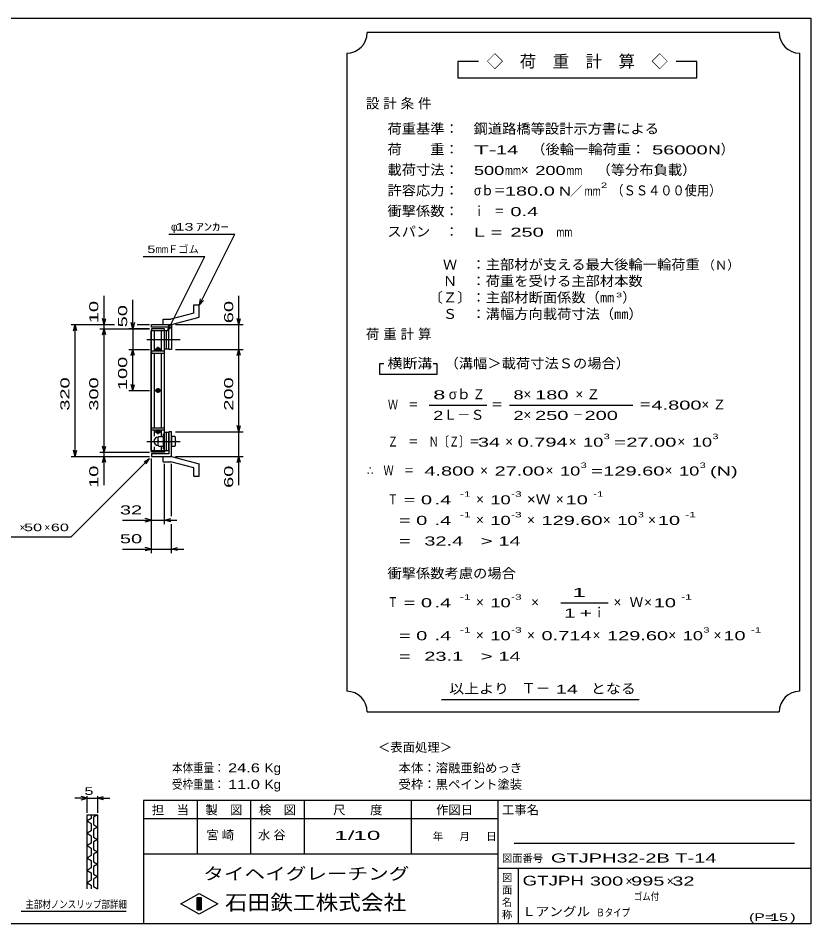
# Model space of a CAD drawing. Units: millimetres, scale not verified. Extents: x -1820 to 1731, y -1282 to 1054.
# Drawn here: x -194 to 1731, y -1146 to 1054 of the extents above; entities that cross this region are included whole.
import ezdxf
from ezdxf.enums import TextEntityAlignment as Align

# ---------------------------------------------------------------- set-up
doc = ezdxf.new("R2010")
doc.units = ezdxf.units.MM
doc.header["$LTSCALE"] = 10
doc.linetypes.add('CHAIN', pattern=[18.5, 12, -1.5, 3.5, -1.5])
for name, color, linetype, lineweight in [('0_2', 150, 'Continuous', 25), ('16', 3, 'Continuous', 25), ('19', 6, 'Continuous', 25), ('22', 4, 'Continuous', 25), ('24', 2, 'Continuous', 25), ('32', 4, 'Continuous', 25)]:
    doc.layers.add(name, color=color, linetype=linetype, lineweight=lineweight)
doc.styles.add('ベクトル', font='')
doc.styles.get('ベクトル').set_extended_font_data('ベクトル')

msp = doc.modelspace()

# ---------------------------------------------------------------- linework, layer by layer
at = {"layer": '0_2'}
for p, q in [((-1729, 1053.5), (1731, 1053.5)), ((1731, 1053.5), (1731, -1146.5)), ((1731, -846.5), (111, -846.5)), ((111, -846.5), (111, -1146.5)), ((241, -846.5), (241, -976.5)), ((371, -976.5), (371, -846.5)), ((501, -846.5), (501, -976.5)), ((761, -976.5), (761, -846.5)), ((971, -846.5), (971, -1146.5)), ((971, -891.5), (111, -891.5)), ((1691, -951.5), (1011, -951.5)), ((111, -976.5), (971, -976.5)), ((971, -1011.5), (1731, -1011.5)), ((1021, -1146.5), (1021, -1011.5)), ((201, -1097.5), (246, -1072.5)), ((246, -1072.5), (291, -1097.5)), ((246, -1122.5), (201, -1097.5)), ((241, -1082.5), (251, -1082.5)), ((241, -1112.5), (241, -1082.5)), ((241, -1082.5), (243, -1082.5)), ((243, -1082.5), (243, -1112.5)), ((245, -1112.5), (245, -1082.5)), ((245, -1082.5), (247, -1082.5)), ((291, -1097.5), (246, -1122.5)), ((247, -1082.5), (247, -1112.5)), ((249, -1112.5), (249, -1082.5)), ((249, -1082.5), (251, -1082.5)), ((251, -1082.5), (251, -1112.5)), ((251, -1082.5), (251, -1112.5)), ((251, -1112.5), (241, -1112.5)), ((243, -1112.5), (245, -1112.5)), ((247, -1112.5), (249, -1112.5)), ((1731, -1146.5), (-1729, -1146.5))]:
    msp.add_line(p, q, dxfattribs=at)
at = {"layer": '16'}
for p, q in [((129.3, 3.5), (129.3, 294.5)), ((129.3, 294.5), (130, 294.5)), ((162, 299), (130, 299)), ((130, 299), (130, 294.5)), ((130, 294.5), (162, 294.5)), ((130, 3.5), (130, 294.5)), ((130, 294.5), (162, 294.5)), ((137.5, 244.5), (137.5, 294.5)), ((154.5, 244.5), (154.5, 294.5)), ((162, 294.5), (162, 299)), ((162, 3.5), (162, 294.5)), ((162, 294.5), (166.5, 294.5)), ((166.5, 250.5), (166.5, 294.5)), ((166.5, 294.5), (172.5, 294.5)), ((172.5, 250.5), (172.5, 294.5)), ((130, 244.5), (130, 240)), ((162, 244.5), (130, 244.5)), ((138, 249), (154, 249)), ((144, 252), (148, 252)), ((144, 246), (148, 246)), ((146, 244.5), (146, 255)), ((162, 250.5), (166.5, 250.5)), ((162, 240), (162, 244.5)), ((166.5, 250.5), (172.5, 250.5)), ((130, 240), (162, 240)), ((137.5, 58), (137.5, 240)), ((154.5, 58), (154.5, 240)), ((146, 143), (146, 155)), ((138, 149), (154, 149)), ((144, 152), (148, 152)), ((144, 146), (148, 146)), ((130, 53.5), (130, 58)), ((130, 58), (162, 58)), ((130, 53.5), (162, 53.5)), ((137.5, 38.5), (137.5, 53.5)), ((138, 49), (154, 49)), ((144, 52), (148, 52)), ((144, 46), (148, 46)), ((146, 43), (146, 53.5)), ((154.5, 38.5), (154.5, 53.5)), ((159, 7), (159, 44)), ((159, 44), (162, 44)), ((162, 53.5), (162, 58)), ((162, 47.5), (166.5, 47.5)), ((162, 7), (162, 44)), ((166.5, 3.5), (166.5, 47.5)), ((166.5, 47.5), (172.5, 47.5)), ((172.5, 3.5), (172.5, 47.5)), ((148, 37.5), (146, 35.5)), ((146, 15.5), (146, 35.5)), ((148, 25.5), (146, 27.5)), ((148, 25.5), (146, 23.5)), ((148, 37.5), (157, 37.5)), ((148, 25.5), (157, 25.5)), ((159, 35.5), (157, 37.5)), ((157, 25.5), (159, 27.5)), ((159, 23.5), (157, 25.5)), ((129.3, 3.5), (130, 3.5)), ((130, 3.5), (162, 3.5)), ((130, -1), (130, 3.5)), ((130, 3.5), (162, 3.5)), ((137.5, 3.5), (137.5, 12.5)), ((146, 15.5), (148, 13.5)), ((148, 13.5), (157, 13.5)), ((154.5, 3.5), (154.5, 12.5)), ((157, 13.5), (159, 15.5)), ((159, 7), (162, 7)), ((162, 3.5), (162, -1)), ((162, 3.5), (166.5, 3.5)), ((166.5, 3.5), (172.5, 3.5)), ((162, -1), (130, -1))]:
    msp.add_line(p, q, dxfattribs=at)
at = {"layer": '16', "linetype": 'CHAIN'}
for p, q in [((119, 272.5), (200, 272.5)), ((119, 25.5), (200, 25.5))]:
    msp.add_line(p, q, dxfattribs=at)
at = {"layer": '16'}
for centre, radius, start, end in [((144, 249), 3, 90, 270), ((146, 249), 4, 46.6, 133.4), ((146, 249), 4, 226.6, 313.4), ((148, 249), 3, 270, 90), ((144, 149), 3, 90, 270), ((146, 149), 4, 46.6, 133.4), ((146, 149), 4, 226.6, 313.4), ((148, 149), 3, 270, 90), ((144, 49), 3, 90, 270), ((146, 49), 4, 46.6, 133.4), ((146, 49), 4, 226.6, 313.4), ((148, 49), 3, 270, 90), ((146, 25.5), 10, 90, 270)]:
    msp.add_arc(centre, radius, start, end, dxfattribs=at)
at = {"layer": '19'}
for p, q in [((233.1, 357.1), (246.1, 357.1)), ((233.1, 337.1), (233.1, 357.1)), ((246.1, 327.1), (246.1, 357.1)), ((233.1, 337.1), (176.8, 322)), ((130, 303), (130, 309)), ((130, 309), (178.5, 309)), ((158.5, 322), (176.8, 322)), ((158.5, 309), (158.5, 322)), ((158.5, 309), (178.5, 309)), ((178.5, 309), (246.1, 327.1)), ((178.5, 309), (178.5, 249)), ((172.5, 303), (130, 303)), ((172.5, 249), (172.5, 303)), ((178.5, 249), (172.5, 249)), ((178.5, 49), (172.5, 49)), ((172.5, 49), (172.5, -5)), ((178.5, -11), (178.5, 49)), ((186.5, 37.5), (178.5, 37.5)), ((178.5, 37.5), (178.5, 13.5)), ((178.5, 25.5), (186.5, 25.5)), ((188.5, 35.5), (186.5, 37.5)), ((188.5, 27.5), (186.5, 25.5)), ((186.5, 25.5), (188.5, 23.5)), ((188.5, 15.5), (188.5, 35.5)), ((178.5, 13.5), (186.5, 13.5)), ((186.5, 13.5), (188.5, 15.5)), ((130, -5), (130, -11)), ((172.5, -5), (130, -5)), ((130, -11), (178.5, -11)), ((158.5, -11), (178.5, -11)), ((158.5, -24), (158.5, -11)), ((178.5, -11), (246.1, -29.1)), ((158.5, -24), (176.8, -24)), ((233.1, -39.1), (176.8, -24)), ((233.1, -59.1), (233.1, -39.1)), ((246.1, -59.1), (246.1, -29.1)), ((233.1, -59.1), (246.1, -59.1))]:
    msp.add_line(p, q, dxfattribs=at)
at = {"layer": '22'}
for p, q in [((172.5, 529), (332.5, 529)), ((246.5, 357), (332.5, 529)), ((110, 474.5), (260, 474.5)), ((170, 294.5), (260, 474.5)), ((15, 309), (15, 379)), ((342.5, 309), (342.5, 379)), ((85, 299), (85, 369)), ((246.5, 357), (249.5, 371.6)), ((246.5, 357), (256.5, 368)), ((-65, 309), (40, 309)), ((-59, 294), (-55, 309)), ((-51, 294), (-55, 309)), ((-55, -11), (-55, 309)), ((5, 309), (40, 309)), ((15, 309), (11, 324)), ((15, 309), (19, 324)), ((15, 299), (15, 309)), ((85, 299), (81, 314)), ((89, 314), (85, 299)), ((95, 309), (125, 309)), ((95, 309), (125, 309)), ((170, 294.5), (173, 309.1)), ((188.5, 309), (352.5, 309)), ((342.5, 309), (338.5, 324)), ((342.5, 309), (346.5, 324)), ((342.5, 249), (342.5, 309)), ((5, 299), (125, 299)), ((11, 284), (15, 299)), ((19, 284), (15, 299)), ((15, -1), (15, 299)), ((125, 299), (75, 299)), ((85, 299), (85, 249)), ((170, 294.5), (180, 305.5)), ((75, 249), (125, 249)), ((81, 234), (85, 249)), ((89, 234), (85, 249)), ((85, 149), (85, 249)), ((188.5, 249), (352.5, 249)), ((338.5, 234), (342.5, 249)), ((346.5, 234), (342.5, 249)), ((342.5, 49), (342.5, 249)), ((85, 149), (81, 164)), ((85, 149), (89, 164)), ((75, 149), (125, 149)), ((188.5, 49), (352.5, 49)), ((342.5, 49), (338.5, 64)), ((342.5, 49), (346.5, 64)), ((342.5, -11), (342.5, 49)), ((-55, -11), (-59, 4)), ((-55, -11), (-51, 4)), ((15, -1), (11, 14)), ((15, -1), (19, 14)), ((-65, -11), (125, -11)), ((-65, -206), (125, -16)), ((5, -1), (125, -1)), ((5, -11), (125, -11)), ((11, -26), (15, -11)), ((15, -11), (15, -1)), ((19, -26), (15, -11)), ((15, -81), (15, -11)), ((112, -24), (125, -16)), ((117, -29), (125, -16)), ((130, -176), (130, -16)), ((130, -246), (130, -16)), ((188.5, -11), (352.5, -11)), ((338.5, -26), (342.5, -11)), ((346.5, -26), (342.5, -11)), ((342.5, -81), (342.5, -11)), ((162, -176), (162, -29)), ((178.5, -156), (178.5, -29)), ((60, -166), (130, -166)), ((130, -166), (115, -162)), ((115, -170), (130, -166)), ((130, -166), (162, -166)), ((162, -166), (177, -162)), ((177, -170), (162, -166)), ((162, -166), (192, -166)), ((178.5, -246), (178.5, -176)), ((-265, -206), (-65, -206)), ((60, -236), (130, -236)), ((130, -236), (115, -232)), ((115, -240), (130, -236)), ((130, -236), (178.5, -236)), ((178.5, -236), (193.5, -232)), ((193.5, -240), (178.5, -236)), ((178.5, -236), (208.5, -236))]:
    msp.add_line(p, q, dxfattribs=at)
at = {"layer": '24', "color": 4}
for p, q in [((1654, 1018.5), (654, 1018.5)), ((604, 968.5), (604, -581.5)), ((1704, -581.5), (1704, 968.5)), ((924, 948.5), (874, 948.5)), ((874, 948.5), (874, 908.5)), ((1454, 948.5), (1404, 948.5)), ((1454, 908.5), (1454, 948.5)), ((874, 908.5), (1454, 908.5)), ((694, 213.5), (684, 213.5)), ((684, 213.5), (684, 188.5)), ((824, 213.5), (814, 213.5)), ((824, 188.5), (824, 213.5)), ((684, 188.5), (824, 188.5)), ((804, 113.5), (944, 113.5)), ((999, 113.5), (1299, 113.5)), ((1124, -366.5), (1239, -366.5)), ((834, -601.5), (1314, -601.5)), ((654, -631.5), (1654, -631.5))]:
    msp.add_line(p, q, dxfattribs=at)
for centre, start, end in [((604, 1018.5), 270, 0), ((1704, 1018.5), 180, 270), ((604, -631.5), 0, 90), ((1704, -631.5), 90, 180)]:
    msp.add_arc(centre, 50, start, end, dxfattribs=at)
at = {"layer": '32'}
for p, q in [((-26, -841.5), (-56, -841.5)), ((-26, -841.5), (-41, -837.5)), ((-41, -845.5), (-26, -841.5)), ((-26, -876.5), (-26, -836.5)), ((-26, -841.5), (-1, -841.5)), ((-1, -836.5), (-1, -876.5)), ((-1, -841.5), (14, -837.5)), ((14, -845.5), (-1, -841.5)), ((-1, -841.5), (29, -841.5)), ((-26, -881.5), (-1, -881.5)), ((-26, -1061.5), (-26, -881.5)), ((-16, -890.5), (-26, -896.5)), ((-26, -896.5), (-16, -902.5)), ((-16, -881.5), (-16, -890.5)), ((-1, -881.5), (-11, -887.5)), ((-11, -887.5), (-11, -905.5)), ((-1, -881.5), (-1, -1061.5)), ((-16, -920.5), (-26, -926.5)), ((-16, -902.5), (-16, -920.5)), ((-11, -905.5), (-1, -911.5)), ((-1, -911.5), (-11, -917.5)), ((-11, -917.5), (-11, -935.5)), ((-26, -926.5), (-16, -932.5)), ((-16, -932.5), (-16, -950.5)), ((-11, -935.5), (-1, -941.5)), ((-1, -941.5), (-11, -947.5)), ((-16, -950.5), (-26, -956.5)), ((-26, -956.5), (-16, -962.5)), ((-16, -962.5), (-16, -980.5)), ((-11, -947.5), (-11, -965.5)), ((-11, -965.5), (-1, -971.5)), ((-16, -980.5), (-26, -986.5)), ((-26, -986.5), (-16, -992.5)), ((-1, -971.5), (-11, -977.5)), ((-11, -977.5), (-11, -995.5)), ((-16, -1010.5), (-26, -1016.5)), ((-16, -992.5), (-16, -1010.5)), ((-11, -995.5), (-1, -1001.5)), ((-1, -1001.5), (-11, -1007.5)), ((-11, -1007.5), (-11, -1025.5)), ((-26, -1016.5), (-16, -1022.5)), ((-16, -1022.5), (-16, -1040.5)), ((-11, -1025.5), (-1, -1031.5)), ((-1, -1031.5), (-11, -1037.5)), ((-16, -1040.5), (-26, -1046.5)), ((-26, -1046.5), (-16, -1052.5)), ((-16, -1052.5), (-16, -1061.5)), ((-11, -1037.5), (-11, -1055.5)), ((-11, -1055.5), (-1, -1061.5)), ((69, -1116.5), (-186, -1116.5))]:
    msp.add_line(p, q, dxfattribs=at)

# ---------------------------------------------------------------- texts
at = {"layer": '0_2', "style": 'ベクトル'}
for s, height, p in [('担\u3000当', 21.99, (131, -869.5)), ('製\u3000図', 21.99, (261, -869.5)), ('検\u3000図', 21.99, (391, -869.5)), ('尺\u3000\u3000度', 21.99, (571, -869.5)), ('作図日', 21.99, (821, -869.5)), ('工事名', 21.99, (981, -869.5)), ('年', 18.3, (813, -934)), ('月', 18.3, (878, -934)), ('日', 18.3, (943, -934)), ('図面番号', 18.33, (981, -987)), ('図', 18.3, (981, -1034)), ('面', 18.3, (981, -1064)), ('名', 18.3, (981, -1094)), ('称', 18.3, (981, -1124))]:
    msp.add_text(s, height=height, dxfattribs=at).set_placement(p, align=Align.MIDDLE_LEFT)
at = {"layer": '0_2', "color": 222, "style": 'ベクトル'}
for s, height, width, p in [('タイヘイグレーチング', 29.33, 1.25, (256, -1024.5)), ('石田鉄工株式会社', 36.66, 1.1, (308.5, -1094.5))]:
    msp.add_text(s, height=height, dxfattribs=dict(at, width=width)).set_placement(p, align=Align.MIDDLE_LEFT)
at = {"layer": '22', "color": 2, "style": 'ベクトル'}
for s, height, p in [('φ', 18.3, (177.5, 546.5)), ('Ｆゴム', 18.33, (170, 492)), ('×', 18.3, (-190, -183.5)), ('×', 18.3, (-130, -183.5)), ('＜表面処理＞', 21.99, (680, -717.5)), ('本体：', 21.99, (730, -767.5)), ('溶融亜鉛めっき', 21.99, (820, -767.5)), ('受枠：', 21.99, (730, -807.5)), ('黒ペイント塗装', 21.99, (820, -807.5)), ('×', 22, (1281, -1042.5)), ('×', 22, (1381, -1042.5))]:
    msp.add_text(s, height=height, dxfattribs=at).set_placement(p, align=Align.MIDDLE_LEFT)
for s, height, width, p in [(' 13 ', 18.33, 1.6, (177.5, 546.5)), ('ｱﾝｶｰ', 18.33, 1.6, (237.5, 546.5)), ('5', 18.3, 1.45, (120, 492)), ('mm', 18.33, 0.75, (140, 492)), (' 32 ', 21.99, 1.65, (40, -141)), (' 50 ', 18.33, 1.6, (-190, -183.5)), (' 60 ', 18.33, 1.6, (-125, -183.5)), (' 50 ', 21.99, 1.65, (40, -211)), ('本体重量：', 21.99, 0.85, (180, -767.5)), (' 24.6', 21.99, 1.35, (305, -767.5)), ('Kg', 21.99, 1.1, (405, -767.5)), ('受枠重量：', 21.99, 0.85, (180, -807.5)), (' 11.0', 21.99, 1.35, (305, -807.5)), ('Kg', 21.99, 1.1, (405, -807.5)), ('1/', 21.99, 2, (574, -931.5)), (' 10 ', 21.99, 2, (604, -931.5)), ('GTJPH32-2B T-14                 ', 21.99, 1.65, (1100, -986.5)), ('GTJPH', 23.46, 1.45, (1031, -1041.5)), (' 300 ', 21.99, 1.65, (1181, -1042.5)), (' 995 ', 21.99, 1.65, (1281, -1042.5)), (' 32 ', 21.99, 1.65, (1381, -1042.5)), ('ゴム付', 18.33, 0.8, (1301, -1080)), ('Ｌアングル', 21.99, 1.1, (1030, -1116.5)), ('Ｂタイプ', 18.33, 0.8, (1210, -1119)), ('(P=', 18.33, 1.55, (1581, -1130)), (' 15 ', 18.33, 1.6, (1621, -1130)), (')', 18.3, 1.6, (1681, -1130))]:
    msp.add_text(s, height=height, dxfattribs=dict(at, width=width)).set_placement(p, align=Align.MIDDLE_LEFT)
at = {"layer": '22', "color": 2, "style": 'ベクトル', "width": 1.65}
for s, p in [(' 10 ', (-10, 299)), (' 50 ', (60, 289)), (' 60 ', (317.5, 299)), (' 100 ', (60, 136.5)), (' 320 ', (-80, 86.5)), (' 300 ', (-10, 86.5)), (' 200 ', (317.5, 86.5)), (' 10 ', (-10, -101)), (' 60 ', (317.5, -101))]:
    msp.add_text(s, height=21.99, rotation=90, dxfattribs=at).set_placement(p, align=Align.MIDDLE_LEFT)
at = {"layer": '22', "color": 2, "char_height": 21.99, "attachment_point": 4, "style": 'ベクトル'}
for s, insert in [('\\T1.25;宮崎\u3000', (263.5, -931.5)), ('\\T1.25;水谷\u3000', (388.5, -931.5))]:
    msp.add_mtext(s, dxfattribs=dict(at, insert=insert))
at = {"layer": '24', "style": 'ベクトル'}
for s, height, p in [('◇\u3000荷\u3000重\u3000計\u3000算\u3000◇', 29.33, (944, 948.5)), ('）', 24.2, (1512, 735)), ('×', 24.2, (1027, 685)), ('／', 22, (1146.5, 633.5)), ('（Ｎ）', 21.99, (1468, 453.5)), ('）', 24.2, (1273, 375)), ('σｂ', 24.19, (852, 140)), ('×', 24.2, (1033, 140)), ('Ｌ－Ｓ', 24.19, (839, 90)), ('×', 24.2, (1033, 90)), ('×', 24.2, (989, 25)), ('×', 24.2, (1143, 25)), ('×', 24.2, (1407, 25)), ('×', 24.2, (928, -45)), ('×', 24.2, (1087, -45)), ('×', 24.2, (1376, -45)), ('×', 24.2, (918, -115)), ('×', 24.2, (1112, -115)), ('×', 24.2, (918, -165)), ('×', 24.2, (1042, -165)), ('×', 24.2, (1226, -165)), ('×', 24.2, (1336, -165)), ('×', 24.2, (918, -365)), ('×', 24.2, (1052, -365)), ('×', 24.2, (1252, -365)), ('Ｗ', 24.2, (1291, -365)), ('×', 24.2, (1326, -365)), ('ｉ', 24.2, (1200.5, -390)), ('×', 24.2, (918, -445)), ('×', 24.2, (1042, -445)), ('×', 24.2, (1201, -445)), ('×', 24.2, (1385, -445)), ('×', 24.2, (1495, -445)), ('Ｔ－', 25.66, (1028, -574))]:
    msp.add_text(s, height=height, dxfattribs=at).set_placement(p, align=Align.MIDDLE_LEFT)
for s, height, width, p in [('荷重基準：\u3000', 24.19, 1.05, (703, 785)), ('鋼道路橋等設計示方書による', 24.19, 1.05, (912, 785)), ('荷\u3000\u3000重：\u3000', 24.19, 1.05, (703, 735)), ('（後輪一輪荷重：', 24.19, 1.05, (1052, 735)), ('T-', 21.99, 2, (913, 733.5)), (' 14 ', 21.99, 1.65, (953, 733.5)), (' 56000', 21.99, 1.65, (1332, 733.5)), ('N', 22, 1.4, (1482, 733.5)), ('載荷寸法：\u3000', 24.19, 1.05, (703, 685)), ('500', 21.99, 1.5, (913, 683.5)), ('mm', 21.99, 0.8, (988, 683.5)), ('200', 21.99, 1.5, (1062, 683.5)), ('mm', 21.99, 0.8, (1137, 683.5)), ('\u3000（等分布負載）', 24.19, 1.05, (1176, 685)), ('許容応力：\u3000', 24.19, 1.05, (703, 635)), ('σｂ＝', 24.19, 0.9, (913, 635)), ('180.0', 21.99, 1.65, (988, 633.5)), ('N', 22, 1.4, (1119, 633.5)), ('mm', 21.99, 0.8, (1181.5, 633.5)), ('2', 13.2, 1.5, (1221.5, 647.5)), ('（ＳＳ４００使用）', 24.19, 0.9, (1246.5, 635)), ('衝撃係数：\u3000', 24.19, 1.05, (703, 585)), ('ｉ\u3000＝', 24.19, 0.75, (913, 585)), (' 0.4', 21.99, 1.65, (988, 583.5)), ('スパン\u3000：\u3000', 24.19, 1.05, (703, 535)), ('L =', 21.99, 1.65, (913, 533.5)), (' 250 ', 21.99, 1.65, (988, 533.5)), ('mm', 21.99, 0.8, (1113, 533.5)), ('\u3000Ｗ\u3000：主部材が支える最大後輪一輪荷重', 24.19, 1.05, (803, 455)), ('\u3000Ｎ\u3000：荷重を受ける主部材本数', 24.19, 1.05, (803, 415)), ('〔Ｚ〕：主部材断面係数（㎜', 24.19, 1.05, (803, 375)), ('3', 11, 1.8, (1258, 381)), ('\u3000Ｓ\u3000：溝幅方向載荷寸法（㎜）', 24.19, 1.05, (803, 335)), ('横断溝', 24.19, 1.1, (703, 215)), ('\u3000（溝幅＞載荷寸法Ｓの場合）', 24.19, 1.05, (807, 215)), ('8', 22, 1.8, (814, 138.5)), ('Ｚ', 24.2, 0.9, (910, 140)), ('8', 22, 1.5, (1009, 138.5)), (' 180 ', 21.99, 1.65, (1048, 138.5)), ('Ｗ\u3000＝', 24.19, 0.75, (704, 115)), ('＝', 24.2, 0.9, (954, 115)), ('＝', 24.2, 0.9, (1314, 115)), ('4.800', 21.99, 1.65, (1344, 113.5)), ('2', 22, 1.5, (814, 88.5)), ('2', 22, 1.5, (1009, 88.5)), (' 250 ', 21.99, 1.65, (1048, 88.5)), ('－', 24.2, 0.75, (1153, 90)), (' 200 ', 21.99, 1.65, (1168, 88.5)), ('3', 13.2, 1.5, (1228, 37.5)), ('3', 13.2, 1.5, (1492, 37.5)), ('Ｚ\u3000＝\u3000Ｎ〔Ｚ〕＝', 24.19, 0.75, (704, 25)), (' 34 ', 21.99, 1.65, (909, 23.5)), ('0.794', 21.99, 1.65, (1019, 23.5)), ('10', 21.99, 1.5, (1178, 23.5)), ('=', 22, 1.7, (1253, 23.5)), ('27.00', 21.99, 1.65, (1283, 23.5)), ('10', 21.99, 1.5, (1442, 23.5)), ('∴\u3000Ｗ\u3000＝', 24.19, 0.75, (654, -45)), (' 4.800', 21.99, 1.65, (779, -46.5)), ('27.00', 21.99, 1.65, (963, -46.5)), ('10', 21.99, 1.5, (1122, -46.5)), ('3', 13.2, 1.5, (1172, -32.5)), ('=', 22, 1.7, (1197, -46.5)), ('129.60', 21.99, 1.65, (1227, -46.5)), ('10', 21.99, 1.5, (1411, -46.5)), ('3', 13.2, 1.5, (1461, -32.5)), ('(N)', 21.99, 1.65, (1486, -46.5)), ('Ｔ', 24.2, 0.75, (704, -115)), (' = 0', 21.99, 1.65, (729, -116.5)), (' .4 ', 21.99, 1.65, (804, -116.5)), ('-1', 13.2, 1.65, (879, -102.5)), ('10', 21.99, 1.5, (953, -116.5)), ('-3', 13.2, 1.65, (1003, -102.5)), ('×Ｗ', 24.19, 1.1, (1042, -115)), (' 10 ', 21.99, 1.65, (1122, -116.5)), ('-1', 13.2, 1.65, (1202, -102.5)), ('-1', 13.2, 1.65, (879, -152.5)), ('-3', 13.2, 1.65, (1003, -152.5)), ('3', 13.2, 1.5, (1311, -152.5)), ('-1', 13.2, 1.65, (1426, -152.5)), ('  = 0', 21.99, 1.65, (704, -166.5)), (' .4 ', 21.99, 1.65, (804, -166.5)), ('10', 21.99, 1.5, (953, -166.5)), ('129.60', 21.99, 1.65, (1077, -166.5)), ('10', 21.99, 1.5, (1261, -166.5)), (' 10 ', 21.99, 1.65, (1346, -166.5)), ('  =', 21.99, 1.65, (704, -216.5)), (' 32.4', 21.99, 1.65, (779, -216.5)), ('>', 22, 1.7, (929, -216.5)), (' 14 ', 21.99, 1.65, (959, -216.5)), ('衝撃係数考慮の場合', 24.19, 1.05, (703, -295)), ('-1', 13.2, 1.65, (879, -352.5)), ('-3', 13.2, 1.65, (1003, -352.5)), ('-1', 13.2, 1.65, (1416, -352.5)), ('Ｔ', 24.2, 0.75, (704, -365)), (' = 0', 21.99, 1.65, (729, -366.5)), (' .4 ', 21.99, 1.65, (804, -366.5)), ('10', 21.99, 1.5, (953, -366.5)), (' 10 ', 21.99, 1.65, (1336, -366.5)), ('  = 0', 21.99, 1.65, (704, -446.5)), (' .4 ', 21.99, 1.65, (804, -446.5)), ('-1', 13.2, 1.65, (879, -432.5)), ('10', 21.99, 1.5, (953, -446.5)), ('-3', 13.2, 1.65, (1003, -432.5)), ('0.714', 21.99, 1.65, (1077, -446.5)), ('129.60', 21.99, 1.65, (1236, -446.5)), ('10', 21.99, 1.5, (1420, -446.5)), ('3', 13.2, 1.5, (1470, -432.5)), (' 10 ', 21.99, 1.65, (1505, -446.5)), ('-1', 13.2, 1.65, (1585, -432.5)), ('  =', 21.99, 1.65, (704, -496.5)), (' 23.1', 21.99, 1.65, (779, -496.5)), ('>', 22, 1.7, (929, -496.5)), (' 14 ', 21.99, 1.65, (959, -496.5)), ('以上より\u3000', 24.19, 1.1, (853, -575)), (' 14 ', 21.99, 1.65, (1098, -576.5)), ('となる', 24.19, 1.1, (1197, -575))]:
    msp.add_text(s, height=height, dxfattribs=dict(at, width=width)).set_placement(p, align=Align.MIDDLE_LEFT)
at = {"layer": '24', "attachment_point": 4, "style": 'ベクトル'}
for s, insert, char_height in [('\\T1.28;設計条件', (650.5, 845), 24.19), ('\\T1.28;荷重計算', (650.5, 285), 24.19), ('\\T1.42;×Ｚ', (1159.5, 140), 24.19), ('\\T1.42;×Ｚ', (1465.5, 115), 24.19), ('\\T1.25;\\W2;\\~1\\~', (1131.5, -341.5), 21.99), ('\\T1.33;\\W1.75;1+', (1131.5, -391.5), 21.99)]:
    msp.add_mtext(s, dxfattribs=dict(at, insert=insert, char_height=char_height))
at = {"layer": '32', "color": 2, "style": 'ベクトル'}
for s, width, p in [(' 5 ', 1.6, (-43.5, -824)), ('主部材ノンスリップ部詳細', 0.8, (-176, -1099))]:
    msp.add_text(s, height=18.33, dxfattribs=dict(at, width=width)).set_placement(p, align=Align.MIDDLE_LEFT)

doc.saveas('drawing.dxf')
